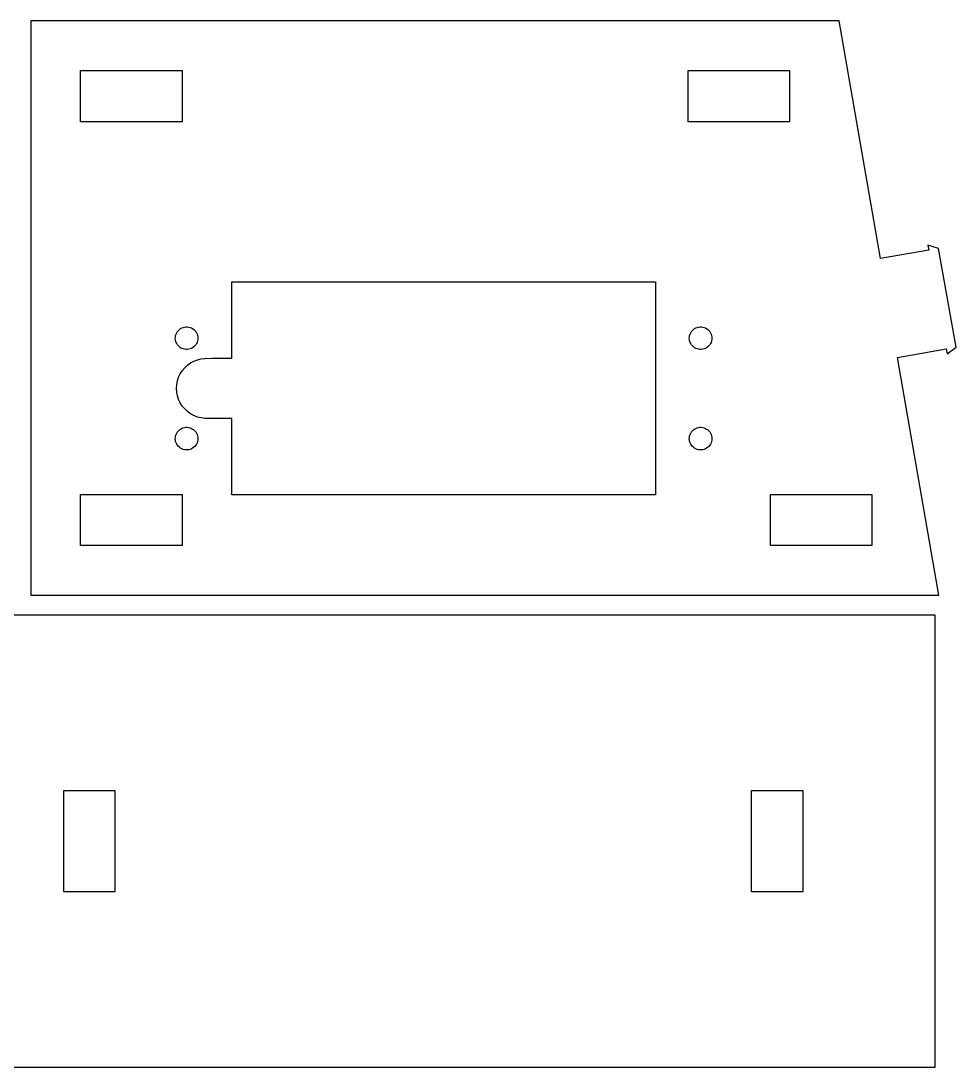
# Model space of a CAD drawing. Extents: x 0.1 to 52.2, y 0.1 to 63.7.
# Drawn here: x 25.87 to 52.16, y 34.26 to 63.67 of the extents above; entities that cross this region are included whole.
import ezdxf

# ---------------------------------------------------------------- set-up
doc = ezdxf.new("R2010")
doc.units = 0
doc.layers.get('0').update_dxf_attribs({"linetype": 'CONTINUOUS'})

msp = doc.modelspace()

# ---------------------------------------------------------------- linework, layer by layer
at = {"color": 254}
for p, q in [((48.8763, 63.6669), (26.1565, 63.6669)), ((26.1565, 63.6669), (26.1565, 47.523)), ((50.0366, 56.9845), (48.8763, 63.6669)), ((27.5539, 60.8309), (27.5539, 62.2695)), ((27.5539, 62.2695), (30.405, 62.2695)), ((30.405, 62.2695), (30.405, 60.8309)), ((44.6292, 60.8309), (44.6292, 62.2695)), ((44.6292, 62.2695), (47.4789, 62.2695)), ((47.4789, 62.2695), (47.4789, 60.8309)), ((30.405, 60.8309), (27.5539, 60.8309)), ((47.4789, 60.8309), (44.6292, 60.8309)), ((51.6724, 57.2742), (51.3704, 57.3634)), ((51.3704, 57.3634), (51.3941, 57.2244)), ((51.3941, 57.2244), (50.0366, 56.9845)), ((52.1628, 54.4946), (51.6724, 57.2742)), ((31.801, 54.1845), (31.801, 56.3287)), ((31.801, 56.3287), (43.7113, 56.3287)), ((43.7113, 56.3287), (43.7113, 50.3453)), ((30.3003, 54.966), (30.3293, 54.9935)), ((30.3293, 54.9935), (30.3609, 55.0168)), ((30.3609, 55.0168), (30.3968, 55.0362)), ((30.3968, 55.0362), (30.434, 55.0499)), ((30.434, 55.0499), (30.4726, 55.0594)), ((30.4726, 55.0594), (30.5111, 55.0651)), ((30.5111, 55.0651), (30.5511, 55.0651)), ((30.5511, 55.0651), (30.5911, 55.0594)), ((30.5911, 55.0594), (30.6296, 55.0499)), ((30.6296, 55.0499), (30.6669, 55.0362)), ((30.6669, 55.0362), (30.7013, 55.0168)), ((30.7013, 55.0168), (30.7344, 54.9935)), ((30.7344, 54.9935), (30.7633, 54.966)), ((44.7506, 54.966), (44.7795, 54.9935)), ((44.7795, 54.9935), (44.8109, 55.0168)), ((44.8109, 55.0168), (44.8455, 55.0362)), ((44.8455, 55.0362), (44.8829, 55.0499)), ((44.8829, 55.0499), (44.9213, 55.0594)), ((44.9213, 55.0594), (44.9612, 55.0651)), ((44.9612, 55.0651), (45.0014, 55.0651)), ((45.0014, 55.0651), (45.0413, 55.0594)), ((45.0413, 55.0594), (45.0797, 55.0499)), ((45.0797, 55.0499), (45.1171, 55.0362)), ((45.1171, 55.0362), (45.1513, 55.0168)), ((45.1513, 55.0168), (45.1831, 54.9935)), ((45.1831, 54.9935), (45.2134, 54.966)), ((30.2135, 54.7479), (30.2162, 54.7882)), ((30.2162, 54.7081), (30.2135, 54.7479)), ((30.2162, 54.7882), (30.2245, 54.8266)), ((30.2245, 54.6696), (30.2162, 54.7081)), ((30.2245, 54.8266), (30.2369, 54.8651)), ((30.2369, 54.8651), (30.2534, 54.901)), ((30.2534, 54.901), (30.2741, 54.9356)), ((30.2741, 54.9356), (30.3003, 54.966)), ((30.7633, 54.966), (30.7881, 54.9356)), ((30.7881, 54.9356), (30.8102, 54.901)), ((30.8102, 54.901), (30.8267, 54.8651)), ((30.8267, 54.8651), (30.8391, 54.8266)), ((30.8391, 54.8266), (30.846, 54.7882)), ((30.846, 54.7081), (30.8391, 54.6696)), ((30.846, 54.7882), (30.8488, 54.7479)), ((30.8488, 54.7479), (30.846, 54.7081)), ((44.6634, 54.7479), (44.6663, 54.7882)), ((44.6663, 54.7081), (44.6634, 54.7479)), ((44.6663, 54.7882), (44.6733, 54.8266)), ((44.6733, 54.6696), (44.6663, 54.7081)), ((44.6733, 54.8266), (44.6857, 54.8651)), ((44.6857, 54.8651), (44.7036, 54.901)), ((44.7036, 54.901), (44.7241, 54.9356)), ((44.7241, 54.9356), (44.7506, 54.966)), ((45.2134, 54.966), (45.2381, 54.9356)), ((45.2381, 54.9356), (45.2589, 54.901)), ((45.2589, 54.901), (45.2769, 54.8651)), ((45.2769, 54.8651), (45.2893, 54.8266)), ((45.2893, 54.8266), (45.296, 54.7882)), ((45.296, 54.7081), (45.2893, 54.6696)), ((45.296, 54.7882), (45.2988, 54.7479)), ((45.2988, 54.7479), (45.296, 54.7081)), ((30.2369, 54.6308), (30.2245, 54.6696)), ((30.2534, 54.5952), (30.2369, 54.6308)), ((30.2741, 54.562), (30.2534, 54.5952)), ((30.3003, 54.5303), (30.2741, 54.562)), ((30.3293, 54.5042), (30.3003, 54.5303)), ((30.3609, 54.4809), (30.3293, 54.5042)), ((30.3968, 54.4615), (30.3609, 54.4809)), ((30.434, 54.4463), (30.3968, 54.4615)), ((30.4726, 54.4368), (30.434, 54.4463)), ((30.5111, 54.4311), (30.4726, 54.4368)), ((30.5511, 54.4311), (30.5111, 54.4311)), ((30.5911, 54.4368), (30.5511, 54.4311)), ((30.6296, 54.4463), (30.5911, 54.4368)), ((30.6669, 54.4615), (30.6296, 54.4463)), ((30.7013, 54.4809), (30.6669, 54.4615)), ((30.7344, 54.5042), (30.7013, 54.4809)), ((30.7633, 54.5303), (30.7344, 54.5042)), ((30.7881, 54.562), (30.7633, 54.5303)), ((30.8102, 54.5952), (30.7881, 54.562)), ((30.8267, 54.6308), (30.8102, 54.5952)), ((30.8391, 54.6696), (30.8267, 54.6308)), ((44.6857, 54.6308), (44.6733, 54.6696)), ((44.7036, 54.5952), (44.6857, 54.6308)), ((44.7241, 54.562), (44.7036, 54.5952)), ((44.7506, 54.5303), (44.7241, 54.562)), ((44.7795, 54.5042), (44.7506, 54.5303)), ((44.8109, 54.4809), (44.7795, 54.5042)), ((44.8455, 54.4615), (44.8109, 54.4809)), ((44.8829, 54.4463), (44.8455, 54.4615)), ((44.9213, 54.4368), (44.8829, 54.4463)), ((44.9612, 54.4311), (44.9213, 54.4368)), ((45.0014, 54.4311), (44.9612, 54.4311)), ((45.0413, 54.4368), (45.0014, 54.4311)), ((45.0797, 54.4463), (45.0413, 54.4368)), ((45.1171, 54.4615), (45.0797, 54.4463)), ((45.1513, 54.4809), (45.1171, 54.4615)), ((45.1831, 54.5042), (45.1513, 54.4809)), ((45.2134, 54.5303), (45.1831, 54.5042)), ((45.2381, 54.562), (45.2134, 54.5303)), ((45.2589, 54.5952), (45.2381, 54.562)), ((45.2769, 54.6308), (45.2589, 54.5952)), ((45.2893, 54.6696), (45.2769, 54.6308)), ((50.5188, 54.205), (51.8844, 54.4449)), ((51.8844, 54.4449), (51.9095, 54.3059)), ((51.9095, 54.3059), (52.1628, 54.4946)), ((30.7358, 54.1031), (30.835, 54.1419)), ((30.835, 54.1419), (30.937, 54.1694)), ((30.937, 54.1694), (31.0431, 54.1817)), ((31.0431, 54.1817), (31.2374, 54.1845)), ((31.2374, 54.1845), (31.801, 54.1845)), ((51.6791, 47.523), (50.5188, 54.205)), ((30.3541, 53.745), (30.4105, 53.8346)), ((30.4105, 53.8346), (30.4794, 53.9171)), ((30.4794, 53.9171), (30.5566, 53.9902)), ((30.5566, 53.9902), (30.6421, 54.0523)), ((30.6421, 54.0523), (30.7358, 54.1031)), ((30.2562, 53.443), (30.2755, 53.5478)), ((30.2755, 53.5478), (30.3086, 53.6483)), ((30.3086, 53.6483), (30.3541, 53.745)), ((30.2493, 53.3368), (30.2562, 53.443)), ((30.2562, 53.231), (30.2493, 53.3368)), ((30.2755, 53.1262), (30.2562, 53.231)), ((30.3086, 53.0257), (30.2755, 53.1262)), ((30.3541, 52.929), (30.3086, 53.0257)), ((30.4105, 52.8394), (30.3541, 52.929)), ((30.4794, 52.7583), (30.4105, 52.8394)), ((30.5566, 52.6852), (30.4794, 52.7583)), ((30.6421, 52.6217), (30.5566, 52.6852)), ((30.7358, 52.5709), (30.6421, 52.6217)), ((30.835, 52.5321), (30.7358, 52.5709)), ((30.937, 52.506), (30.835, 52.5321)), ((31.0431, 52.4923), (30.937, 52.506)), ((31.2374, 52.4909), (31.0431, 52.4923)), ((31.801, 52.4909), (31.2374, 52.4909)), ((31.801, 50.3453), (31.801, 52.4909)), ((30.2369, 52.0428), (30.2534, 52.0788)), ((30.2534, 52.0788), (30.2741, 52.1134)), ((30.2741, 52.1134), (30.3003, 52.1437)), ((30.3003, 52.1437), (30.3293, 52.1712)), ((30.3293, 52.1712), (30.3609, 52.1945)), ((30.3609, 52.1945), (30.3968, 52.2139)), ((30.3968, 52.2139), (30.434, 52.2277)), ((30.434, 52.2277), (30.4726, 52.2372)), ((30.4726, 52.2372), (30.5111, 52.2429)), ((30.5111, 52.2429), (30.5511, 52.2429)), ((30.5511, 52.2429), (30.5911, 52.2372)), ((30.5911, 52.2372), (30.6296, 52.2277)), ((30.6296, 52.2277), (30.6669, 52.2139)), ((30.6669, 52.2139), (30.7013, 52.1945)), ((30.7013, 52.1945), (30.7344, 52.1712)), ((30.7344, 52.1712), (30.7633, 52.1437)), ((30.7633, 52.1437), (30.7881, 52.1134)), ((30.7881, 52.1134), (30.8102, 52.0788)), ((30.8102, 52.0788), (30.8267, 52.0428)), ((44.6857, 52.0428), (44.7036, 52.0788)), ((44.7036, 52.0788), (44.7241, 52.1134)), ((44.7241, 52.1134), (44.7506, 52.1437)), ((44.7506, 52.1437), (44.7795, 52.1712)), ((44.7795, 52.1712), (44.8109, 52.1945)), ((44.8109, 52.1945), (44.8455, 52.2139)), ((44.8455, 52.2139), (44.8829, 52.2277)), ((44.8829, 52.2277), (44.9213, 52.2372)), ((44.9213, 52.2372), (44.9612, 52.2429)), ((44.9612, 52.2429), (45.0014, 52.2429)), ((45.0014, 52.2429), (45.0413, 52.2372)), ((45.0413, 52.2372), (45.0797, 52.2277)), ((45.0797, 52.2277), (45.1171, 52.2139)), ((45.1171, 52.2139), (45.1513, 52.1945)), ((45.1513, 52.1945), (45.1831, 52.1712)), ((45.1831, 52.1712), (45.2134, 52.1437)), ((45.2134, 52.1437), (45.2381, 52.1134)), ((45.2381, 52.1134), (45.2589, 52.0788)), ((45.2589, 52.0788), (45.2769, 52.0428)), ((30.2135, 51.9257), (30.2162, 51.9659)), ((30.2162, 51.8859), (30.2135, 51.9257)), ((30.2162, 51.9659), (30.2245, 52.0044)), ((30.2245, 51.8474), (30.2162, 51.8859)), ((30.2245, 52.0044), (30.2369, 52.0428)), ((30.2369, 51.8086), (30.2245, 51.8474)), ((30.2534, 51.773), (30.2369, 51.8086)), ((30.2741, 51.7398), (30.2534, 51.773)), ((30.8102, 51.773), (30.7881, 51.7398)), ((30.8267, 51.8086), (30.8102, 51.773)), ((30.8267, 52.0428), (30.8391, 52.0044)), ((30.8391, 51.8474), (30.8267, 51.8086)), ((30.8391, 52.0044), (30.846, 51.9659)), ((30.846, 51.8859), (30.8391, 51.8474)), ((30.846, 51.9659), (30.8488, 51.9257)), ((30.8488, 51.9257), (30.846, 51.8859)), ((44.6634, 51.9257), (44.6663, 51.9659)), ((44.6663, 51.8859), (44.6634, 51.9257)), ((44.6663, 51.9659), (44.6733, 52.0044)), ((44.6733, 51.8474), (44.6663, 51.8859)), ((44.6733, 52.0044), (44.6857, 52.0428)), ((44.6857, 51.8086), (44.6733, 51.8474)), ((44.7036, 51.773), (44.6857, 51.8086)), ((44.7241, 51.7398), (44.7036, 51.773)), ((45.2589, 51.773), (45.2381, 51.7398)), ((45.2769, 51.8086), (45.2589, 51.773)), ((45.2769, 52.0428), (45.2893, 52.0044)), ((45.2893, 51.8474), (45.2769, 51.8086)), ((45.2893, 52.0044), (45.296, 51.9659)), ((45.296, 51.8859), (45.2893, 51.8474)), ((45.296, 51.9659), (45.2988, 51.9257)), ((45.2988, 51.9257), (45.296, 51.8859)), ((30.3003, 51.7081), (30.2741, 51.7398)), ((30.3293, 51.6819), (30.3003, 51.7081)), ((30.3609, 51.6587), (30.3293, 51.6819)), ((30.3968, 51.6393), (30.3609, 51.6587)), ((30.434, 51.6241), (30.3968, 51.6393)), ((30.4726, 51.6146), (30.434, 51.6241)), ((30.5111, 51.6089), (30.4726, 51.6146)), ((30.5511, 51.6089), (30.5111, 51.6089)), ((30.5911, 51.6146), (30.5511, 51.6089)), ((30.6296, 51.6241), (30.5911, 51.6146)), ((30.6669, 51.6393), (30.6296, 51.6241)), ((30.7013, 51.6587), (30.6669, 51.6393)), ((30.7344, 51.6819), (30.7013, 51.6587)), ((30.7633, 51.7081), (30.7344, 51.6819)), ((30.7881, 51.7398), (30.7633, 51.7081)), ((44.7506, 51.7081), (44.7241, 51.7398)), ((44.7795, 51.6819), (44.7506, 51.7081)), ((44.8109, 51.6587), (44.7795, 51.6819)), ((44.8455, 51.6393), (44.8109, 51.6587)), ((44.8829, 51.6241), (44.8455, 51.6393)), ((44.9213, 51.6146), (44.8829, 51.6241)), ((44.9612, 51.6089), (44.9213, 51.6146)), ((45.0014, 51.6089), (44.9612, 51.6089)), ((45.0413, 51.6146), (45.0014, 51.6089)), ((45.0797, 51.6241), (45.0413, 51.6146)), ((45.1171, 51.6393), (45.0797, 51.6241)), ((45.1513, 51.6587), (45.1171, 51.6393)), ((45.1831, 51.6819), (45.1513, 51.6587)), ((45.2134, 51.7081), (45.1831, 51.6819)), ((45.2381, 51.7398), (45.2134, 51.7081)), ((27.5539, 48.9204), (27.5539, 50.359)), ((27.5539, 50.359), (30.405, 50.359)), ((30.405, 50.359), (30.405, 48.9204)), ((43.7113, 50.3453), (31.801, 50.3453)), ((46.9417, 48.9204), (46.9417, 50.359)), ((46.9417, 50.359), (49.7928, 50.359)), ((49.7928, 50.359), (49.7928, 48.9204)), ((30.405, 48.9204), (27.5539, 48.9204)), ((49.7928, 48.9204), (46.9417, 48.9204)), ((26.1565, 47.523), (51.6791, 47.523)), ((51.5758, 46.9593), (23.3536, 46.9593)), ((51.5758, 34.2594), (51.5758, 46.9593)), ((27.0798, 39.183), (27.0798, 42.0342)), ((27.0798, 42.0342), (28.5185, 42.0342)), ((28.5185, 42.0342), (28.5185, 39.183)), ((46.4111, 39.183), (46.4111, 42.0342)), ((46.4111, 42.0342), (47.8511, 42.0342)), ((47.8511, 42.0342), (47.8511, 39.183)), ((28.5185, 39.183), (27.0798, 39.183)), ((47.8511, 39.183), (46.4111, 39.183)), ((23.3536, 34.2594), (51.5758, 34.2594))]:
    msp.add_line(p, q, dxfattribs=at)
at = {"color": 0}
for p, q in [((48.8763, 63.6669), (26.1565, 63.6669)), ((26.1565, 63.6669), (26.1565, 47.523)), ((50.0366, 56.9845), (48.8763, 63.6669)), ((27.5539, 60.8309), (27.5539, 62.2695)), ((27.5539, 62.2695), (30.405, 62.2695)), ((30.405, 62.2695), (30.405, 60.8309)), ((44.6292, 60.8309), (44.6292, 62.2695)), ((44.6292, 62.2695), (47.4789, 62.2695)), ((47.4789, 62.2695), (47.4789, 60.8309)), ((30.405, 60.8309), (27.5539, 60.8309)), ((47.4789, 60.8309), (44.6292, 60.8309)), ((51.6724, 57.2742), (51.3704, 57.3634)), ((51.3704, 57.3634), (51.3941, 57.2244)), ((51.3941, 57.2244), (50.0366, 56.9845)), ((52.1628, 54.4946), (51.6724, 57.2742)), ((31.801, 54.1845), (31.801, 56.3287)), ((31.801, 56.3287), (43.7113, 56.3287)), ((43.7113, 56.3287), (43.7113, 50.3453)), ((30.3003, 54.966), (30.3293, 54.9935)), ((30.3293, 54.9935), (30.3609, 55.0168)), ((30.3609, 55.0168), (30.3968, 55.0362)), ((30.3968, 55.0362), (30.434, 55.0499)), ((30.434, 55.0499), (30.4726, 55.0594)), ((30.4726, 55.0594), (30.5111, 55.0651)), ((30.5111, 55.0651), (30.5511, 55.0651)), ((30.5511, 55.0651), (30.5911, 55.0594)), ((30.5911, 55.0594), (30.6296, 55.0499)), ((30.6296, 55.0499), (30.6669, 55.0362)), ((30.6669, 55.0362), (30.7013, 55.0168)), ((30.7013, 55.0168), (30.7344, 54.9935)), ((30.7344, 54.9935), (30.7633, 54.966)), ((44.7506, 54.966), (44.7795, 54.9935)), ((44.7795, 54.9935), (44.8109, 55.0168)), ((44.8109, 55.0168), (44.8455, 55.0362)), ((44.8455, 55.0362), (44.8829, 55.0499)), ((44.8829, 55.0499), (44.9213, 55.0594)), ((44.9213, 55.0594), (44.9612, 55.0651)), ((44.9612, 55.0651), (45.0014, 55.0651)), ((45.0014, 55.0651), (45.0413, 55.0594)), ((45.0413, 55.0594), (45.0797, 55.0499)), ((45.0797, 55.0499), (45.1171, 55.0362)), ((45.1171, 55.0362), (45.1513, 55.0168)), ((45.1513, 55.0168), (45.1831, 54.9935)), ((45.1831, 54.9935), (45.2134, 54.966)), ((30.2135, 54.7479), (30.2162, 54.7882)), ((30.2162, 54.7081), (30.2135, 54.7479)), ((30.2162, 54.7882), (30.2245, 54.8266)), ((30.2245, 54.6696), (30.2162, 54.7081)), ((30.2245, 54.8266), (30.2369, 54.8651)), ((30.2369, 54.8651), (30.2534, 54.901)), ((30.2534, 54.901), (30.2741, 54.9356)), ((30.2741, 54.9356), (30.3003, 54.966)), ((30.7633, 54.966), (30.7881, 54.9356)), ((30.7881, 54.9356), (30.8102, 54.901)), ((30.8102, 54.901), (30.8267, 54.8651)), ((30.8267, 54.8651), (30.8391, 54.8266)), ((30.8391, 54.8266), (30.846, 54.7882)), ((30.846, 54.7081), (30.8391, 54.6696)), ((30.846, 54.7882), (30.8488, 54.7479)), ((30.8488, 54.7479), (30.846, 54.7081)), ((44.6634, 54.7479), (44.6663, 54.7882)), ((44.6663, 54.7081), (44.6634, 54.7479)), ((44.6663, 54.7882), (44.6733, 54.8266)), ((44.6733, 54.6696), (44.6663, 54.7081)), ((44.6733, 54.8266), (44.6857, 54.8651)), ((44.6857, 54.8651), (44.7036, 54.901)), ((44.7036, 54.901), (44.7241, 54.9356)), ((44.7241, 54.9356), (44.7506, 54.966)), ((45.2134, 54.966), (45.2381, 54.9356)), ((45.2381, 54.9356), (45.2589, 54.901)), ((45.2589, 54.901), (45.2769, 54.8651)), ((45.2769, 54.8651), (45.2893, 54.8266)), ((45.2893, 54.8266), (45.296, 54.7882)), ((45.296, 54.7081), (45.2893, 54.6696)), ((45.296, 54.7882), (45.2988, 54.7479)), ((45.2988, 54.7479), (45.296, 54.7081)), ((30.2369, 54.6308), (30.2245, 54.6696)), ((30.2534, 54.5952), (30.2369, 54.6308)), ((30.2741, 54.562), (30.2534, 54.5952)), ((30.3003, 54.5303), (30.2741, 54.562)), ((30.3293, 54.5042), (30.3003, 54.5303)), ((30.3609, 54.4809), (30.3293, 54.5042)), ((30.3968, 54.4615), (30.3609, 54.4809)), ((30.434, 54.4463), (30.3968, 54.4615)), ((30.4726, 54.4368), (30.434, 54.4463)), ((30.5111, 54.4311), (30.4726, 54.4368)), ((30.5511, 54.4311), (30.5111, 54.4311)), ((30.5911, 54.4368), (30.5511, 54.4311)), ((30.6296, 54.4463), (30.5911, 54.4368)), ((30.6669, 54.4615), (30.6296, 54.4463)), ((30.7013, 54.4809), (30.6669, 54.4615)), ((30.7344, 54.5042), (30.7013, 54.4809)), ((30.7633, 54.5303), (30.7344, 54.5042)), ((30.7881, 54.562), (30.7633, 54.5303)), ((30.8102, 54.5952), (30.7881, 54.562)), ((30.8267, 54.6308), (30.8102, 54.5952)), ((30.8391, 54.6696), (30.8267, 54.6308)), ((44.6857, 54.6308), (44.6733, 54.6696)), ((44.7036, 54.5952), (44.6857, 54.6308)), ((44.7241, 54.562), (44.7036, 54.5952)), ((44.7506, 54.5303), (44.7241, 54.562)), ((44.7795, 54.5042), (44.7506, 54.5303)), ((44.8109, 54.4809), (44.7795, 54.5042)), ((44.8455, 54.4615), (44.8109, 54.4809)), ((44.8829, 54.4463), (44.8455, 54.4615)), ((44.9213, 54.4368), (44.8829, 54.4463)), ((44.9612, 54.4311), (44.9213, 54.4368)), ((45.0014, 54.4311), (44.9612, 54.4311)), ((45.0413, 54.4368), (45.0014, 54.4311)), ((45.0797, 54.4463), (45.0413, 54.4368)), ((45.1171, 54.4615), (45.0797, 54.4463)), ((45.1513, 54.4809), (45.1171, 54.4615)), ((45.1831, 54.5042), (45.1513, 54.4809)), ((45.2134, 54.5303), (45.1831, 54.5042)), ((45.2381, 54.562), (45.2134, 54.5303)), ((45.2589, 54.5952), (45.2381, 54.562)), ((45.2769, 54.6308), (45.2589, 54.5952)), ((45.2893, 54.6696), (45.2769, 54.6308)), ((50.5188, 54.205), (51.8844, 54.4449)), ((51.8844, 54.4449), (51.9095, 54.3059)), ((51.9095, 54.3059), (52.1628, 54.4946)), ((30.7358, 54.1031), (30.835, 54.1419)), ((30.835, 54.1419), (30.937, 54.1694)), ((30.937, 54.1694), (31.0431, 54.1817)), ((31.0431, 54.1817), (31.2374, 54.1845)), ((31.2374, 54.1845), (31.801, 54.1845)), ((51.6791, 47.523), (50.5188, 54.205)), ((30.3541, 53.745), (30.4105, 53.8346)), ((30.4105, 53.8346), (30.4794, 53.9171)), ((30.4794, 53.9171), (30.5566, 53.9902)), ((30.5566, 53.9902), (30.6421, 54.0523)), ((30.6421, 54.0523), (30.7358, 54.1031)), ((30.2562, 53.443), (30.2755, 53.5478)), ((30.2755, 53.5478), (30.3086, 53.6483)), ((30.3086, 53.6483), (30.3541, 53.745)), ((30.2493, 53.3368), (30.2562, 53.443)), ((30.2562, 53.231), (30.2493, 53.3368)), ((30.2755, 53.1262), (30.2562, 53.231)), ((30.3086, 53.0257), (30.2755, 53.1262)), ((30.3541, 52.929), (30.3086, 53.0257)), ((30.4105, 52.8394), (30.3541, 52.929)), ((30.4794, 52.7583), (30.4105, 52.8394)), ((30.5566, 52.6852), (30.4794, 52.7583)), ((30.6421, 52.6217), (30.5566, 52.6852)), ((30.7358, 52.5709), (30.6421, 52.6217)), ((30.835, 52.5321), (30.7358, 52.5709)), ((30.937, 52.506), (30.835, 52.5321)), ((31.0431, 52.4923), (30.937, 52.506)), ((31.2374, 52.4909), (31.0431, 52.4923)), ((31.801, 52.4909), (31.2374, 52.4909)), ((31.801, 50.3453), (31.801, 52.4909)), ((30.2369, 52.0428), (30.2534, 52.0788)), ((30.2534, 52.0788), (30.2741, 52.1134)), ((30.2741, 52.1134), (30.3003, 52.1437)), ((30.3003, 52.1437), (30.3293, 52.1712)), ((30.3293, 52.1712), (30.3609, 52.1945)), ((30.3609, 52.1945), (30.3968, 52.2139)), ((30.3968, 52.2139), (30.434, 52.2277)), ((30.434, 52.2277), (30.4726, 52.2372)), ((30.4726, 52.2372), (30.5111, 52.2429)), ((30.5111, 52.2429), (30.5511, 52.2429)), ((30.5511, 52.2429), (30.5911, 52.2372)), ((30.5911, 52.2372), (30.6296, 52.2277)), ((30.6296, 52.2277), (30.6669, 52.2139)), ((30.6669, 52.2139), (30.7013, 52.1945)), ((30.7013, 52.1945), (30.7344, 52.1712)), ((30.7344, 52.1712), (30.7633, 52.1437)), ((30.7633, 52.1437), (30.7881, 52.1134)), ((30.7881, 52.1134), (30.8102, 52.0788)), ((30.8102, 52.0788), (30.8267, 52.0428)), ((44.6857, 52.0428), (44.7036, 52.0788)), ((44.7036, 52.0788), (44.7241, 52.1134)), ((44.7241, 52.1134), (44.7506, 52.1437)), ((44.7506, 52.1437), (44.7795, 52.1712)), ((44.7795, 52.1712), (44.8109, 52.1945)), ((44.8109, 52.1945), (44.8455, 52.2139)), ((44.8455, 52.2139), (44.8829, 52.2277)), ((44.8829, 52.2277), (44.9213, 52.2372)), ((44.9213, 52.2372), (44.9612, 52.2429)), ((44.9612, 52.2429), (45.0014, 52.2429)), ((45.0014, 52.2429), (45.0413, 52.2372)), ((45.0413, 52.2372), (45.0797, 52.2277)), ((45.0797, 52.2277), (45.1171, 52.2139)), ((45.1171, 52.2139), (45.1513, 52.1945)), ((45.1513, 52.1945), (45.1831, 52.1712)), ((45.1831, 52.1712), (45.2134, 52.1437)), ((45.2134, 52.1437), (45.2381, 52.1134)), ((45.2381, 52.1134), (45.2589, 52.0788)), ((45.2589, 52.0788), (45.2769, 52.0428)), ((30.2135, 51.9257), (30.2162, 51.9659)), ((30.2162, 51.8859), (30.2135, 51.9257)), ((30.2162, 51.9659), (30.2245, 52.0044)), ((30.2245, 51.8474), (30.2162, 51.8859)), ((30.2245, 52.0044), (30.2369, 52.0428)), ((30.2369, 51.8086), (30.2245, 51.8474)), ((30.2534, 51.773), (30.2369, 51.8086)), ((30.2741, 51.7398), (30.2534, 51.773)), ((30.8102, 51.773), (30.7881, 51.7398)), ((30.8267, 51.8086), (30.8102, 51.773)), ((30.8267, 52.0428), (30.8391, 52.0044)), ((30.8391, 51.8474), (30.8267, 51.8086)), ((30.8391, 52.0044), (30.846, 51.9659)), ((30.846, 51.8859), (30.8391, 51.8474)), ((30.846, 51.9659), (30.8488, 51.9257)), ((30.8488, 51.9257), (30.846, 51.8859)), ((44.6634, 51.9257), (44.6663, 51.9659)), ((44.6663, 51.8859), (44.6634, 51.9257)), ((44.6663, 51.9659), (44.6733, 52.0044)), ((44.6733, 51.8474), (44.6663, 51.8859)), ((44.6733, 52.0044), (44.6857, 52.0428)), ((44.6857, 51.8086), (44.6733, 51.8474)), ((44.7036, 51.773), (44.6857, 51.8086)), ((44.7241, 51.7398), (44.7036, 51.773)), ((45.2589, 51.773), (45.2381, 51.7398)), ((45.2769, 51.8086), (45.2589, 51.773)), ((45.2769, 52.0428), (45.2893, 52.0044)), ((45.2893, 51.8474), (45.2769, 51.8086)), ((45.2893, 52.0044), (45.296, 51.9659)), ((45.296, 51.8859), (45.2893, 51.8474)), ((45.296, 51.9659), (45.2988, 51.9257)), ((45.2988, 51.9257), (45.296, 51.8859)), ((30.3003, 51.7081), (30.2741, 51.7398)), ((30.3293, 51.6819), (30.3003, 51.7081)), ((30.3609, 51.6587), (30.3293, 51.6819)), ((30.3968, 51.6393), (30.3609, 51.6587)), ((30.434, 51.6241), (30.3968, 51.6393)), ((30.4726, 51.6146), (30.434, 51.6241)), ((30.5111, 51.6089), (30.4726, 51.6146)), ((30.5511, 51.6089), (30.5111, 51.6089)), ((30.5911, 51.6146), (30.5511, 51.6089)), ((30.6296, 51.6241), (30.5911, 51.6146)), ((30.6669, 51.6393), (30.6296, 51.6241)), ((30.7013, 51.6587), (30.6669, 51.6393)), ((30.7344, 51.6819), (30.7013, 51.6587)), ((30.7633, 51.7081), (30.7344, 51.6819)), ((30.7881, 51.7398), (30.7633, 51.7081)), ((44.7506, 51.7081), (44.7241, 51.7398)), ((44.7795, 51.6819), (44.7506, 51.7081)), ((44.8109, 51.6587), (44.7795, 51.6819)), ((44.8455, 51.6393), (44.8109, 51.6587)), ((44.8829, 51.6241), (44.8455, 51.6393)), ((44.9213, 51.6146), (44.8829, 51.6241)), ((44.9612, 51.6089), (44.9213, 51.6146)), ((45.0014, 51.6089), (44.9612, 51.6089)), ((45.0413, 51.6146), (45.0014, 51.6089)), ((45.0797, 51.6241), (45.0413, 51.6146)), ((45.1171, 51.6393), (45.0797, 51.6241)), ((45.1513, 51.6587), (45.1171, 51.6393)), ((45.1831, 51.6819), (45.1513, 51.6587)), ((45.2134, 51.7081), (45.1831, 51.6819)), ((45.2381, 51.7398), (45.2134, 51.7081)), ((27.5539, 48.9204), (27.5539, 50.359)), ((27.5539, 50.359), (30.405, 50.359)), ((30.405, 50.359), (30.405, 48.9204)), ((43.7113, 50.3453), (31.801, 50.3453)), ((46.9417, 48.9204), (46.9417, 50.359)), ((46.9417, 50.359), (49.7928, 50.359)), ((49.7928, 50.359), (49.7928, 48.9204)), ((30.405, 48.9204), (27.5539, 48.9204)), ((49.7928, 48.9204), (46.9417, 48.9204)), ((26.1565, 47.523), (51.6791, 47.523)), ((51.5758, 46.9593), (23.3536, 46.9593)), ((51.5758, 34.2594), (51.5758, 46.9593)), ((27.0798, 39.183), (27.0798, 42.0342)), ((27.0798, 42.0342), (28.5185, 42.0342)), ((28.5185, 42.0342), (28.5185, 39.183)), ((46.4111, 39.183), (46.4111, 42.0342)), ((46.4111, 42.0342), (47.8511, 42.0342)), ((47.8511, 42.0342), (47.8511, 39.183)), ((28.5185, 39.183), (27.0798, 39.183)), ((47.8511, 39.183), (46.4111, 39.183)), ((23.3536, 34.2594), (51.5758, 34.2594))]:
    msp.add_line(p, q, dxfattribs=at)

doc.saveas('drawing.dxf')
